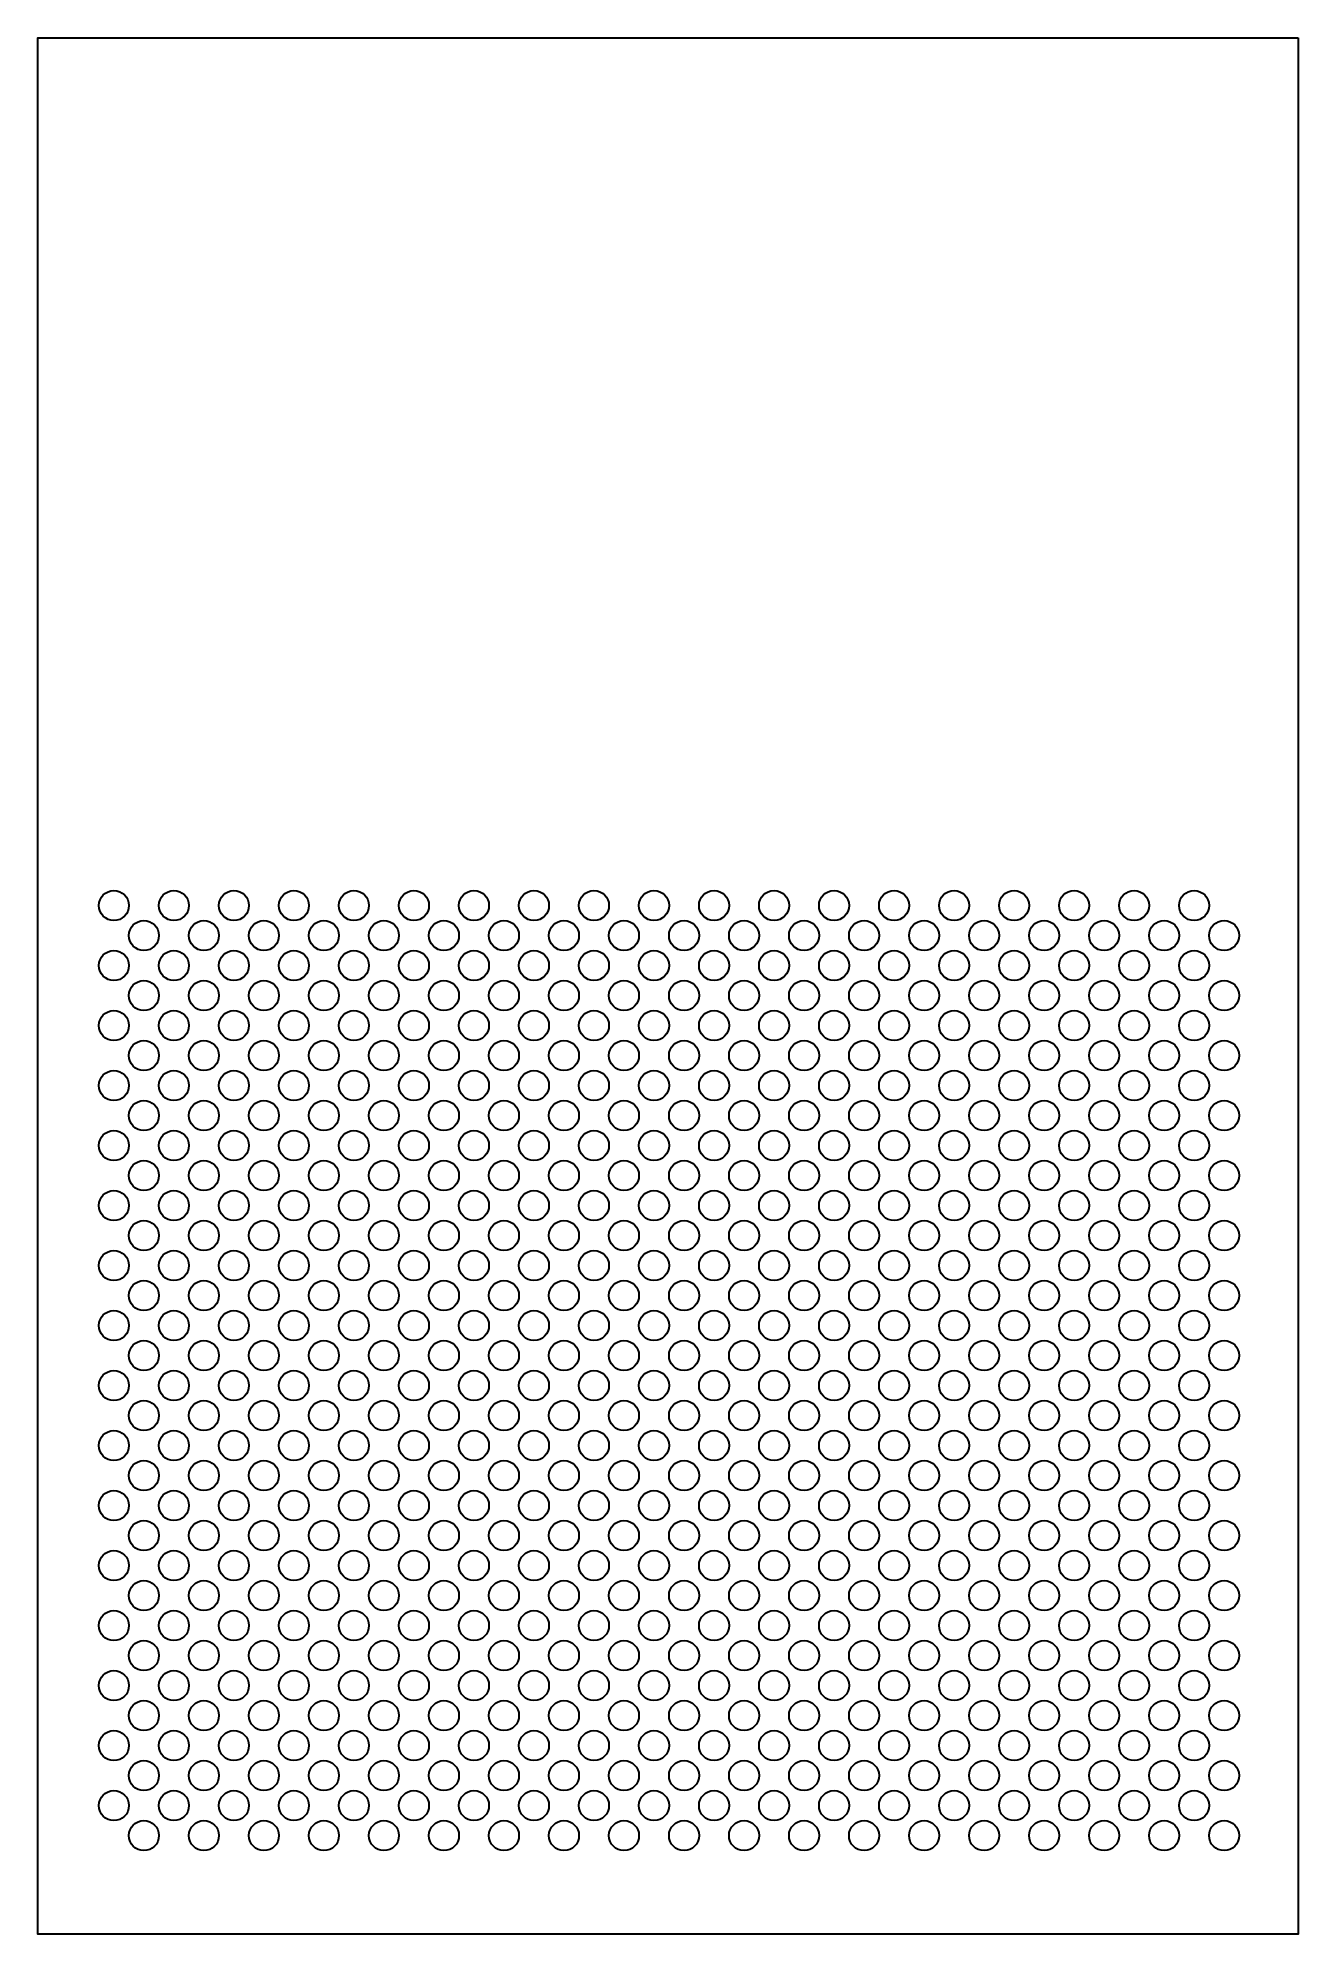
# Model space of a CAD drawing. Header units: millimetres. Extents: x -1536 to -1326, y 415 to 731.
import ezdxf

# ---------------------------------------------------------------- set-up
doc = ezdxf.new("R2010")
doc.units = ezdxf.units.MM
doc.layers.add('Lazercut', color=143, linetype='Continuous', lineweight=30, true_color=0x85abda)

msp = doc.modelspace()

# ---------------------------------------------------------------- linework, layer by layer
at = {"layer": 'Lazercut'}
msp.add_lwpolyline([(-1325.71, 730.96), (-1325.71, 414.96), (-1535.71, 414.96), (-1535.71, 730.96)], close=True, dxfattribs=at)
for centre in [(-1523.04, 586.37, -9.6), (-1513.04, 586.37, -9.6), (-1503.04, 586.37, -9.6), (-1493.04, 586.37, -9.6), (-1483.04, 586.37, -9.6), (-1473.04, 586.37, -9.6), (-1463.04, 586.37, -9.6), (-1453.04, 586.37, -9.6), (-1443.04, 586.37, -9.6), (-1433.04, 586.37, -9.6), (-1423.04, 586.37, -9.6), (-1413.04, 586.37, -9.6), (-1403.04, 586.37, -9.6), (-1393.04, 586.37, -9.6), (-1383.04, 586.37, -9.6), (-1373.04, 586.37, -9.6), (-1363.04, 586.37, -9.6), (-1353.04, 586.37, -9.6), (-1343.04, 586.37, -9.6), (-1518.04, 581.37, -9.6), (-1508.04, 581.37, -9.6), (-1498.04, 581.37, -9.6), (-1488.04, 581.37, -9.6), (-1478.04, 581.37, -9.6), (-1468.04, 581.37, -9.6), (-1458.04, 581.37, -9.6), (-1448.04, 581.37, -9.6), (-1438.04, 581.37, -9.6), (-1428.04, 581.37, -9.6), (-1418.04, 581.37, -9.6), (-1408.04, 581.37, -9.6), (-1398.04, 581.37, -9.6), (-1388.04, 581.37, -9.6), (-1378.04, 581.37, -9.6), (-1368.04, 581.37, -9.6), (-1358.04, 581.37, -9.6), (-1348.04, 581.37, -9.6), (-1338.04, 581.37, -9.6), (-1523.04, 576.37, -9.6), (-1513.04, 576.37, -9.6), (-1503.04, 576.37, -9.6), (-1493.04, 576.37, -9.6), (-1483.04, 576.37, -9.6), (-1473.04, 576.37, -9.6), (-1463.04, 576.37, -9.6), (-1453.04, 576.37, -9.6), (-1443.04, 576.37, -9.6), (-1433.04, 576.37, -9.6), (-1423.04, 576.37, -9.6), (-1413.04, 576.37, -9.6), (-1403.04, 576.37, -9.6), (-1393.04, 576.37, -9.6), (-1383.04, 576.37, -9.6), (-1373.04, 576.37, -9.6), (-1363.04, 576.37, -9.6), (-1353.04, 576.37, -9.6), (-1343.04, 576.37, -9.6), (-1518.04, 571.37, -9.6), (-1508.04, 571.37, -9.6), (-1498.04, 571.37, -9.6), (-1488.04, 571.37, -9.6), (-1478.04, 571.37, -9.6), (-1468.04, 571.37, -9.6), (-1458.04, 571.37, -9.6), (-1448.04, 571.37, -9.6), (-1438.04, 571.37, -9.6), (-1428.04, 571.37, -9.6), (-1418.04, 571.37, -9.6), (-1408.04, 571.37, -9.6), (-1398.04, 571.37, -9.6), (-1388.04, 571.37, -9.6), (-1378.04, 571.37, -9.6), (-1368.04, 571.37, -9.6), (-1358.04, 571.37, -9.6), (-1348.04, 571.37, -9.6), (-1338.04, 571.37, -9.6), (-1523.04, 566.37, -9.6), (-1513.04, 566.37, -9.6), (-1503.04, 566.37, -9.6), (-1493.04, 566.37, -9.6), (-1483.04, 566.37, -9.6), (-1473.04, 566.37, -9.6), (-1463.04, 566.37, -9.6), (-1453.04, 566.37, -9.6), (-1443.04, 566.37, -9.6), (-1433.04, 566.37, -9.6), (-1423.04, 566.37, -9.6), (-1413.04, 566.37, -9.6), (-1403.04, 566.37, -9.6), (-1393.04, 566.37, -9.6), (-1383.04, 566.37, -9.6), (-1373.04, 566.37, -9.6), (-1363.04, 566.37, -9.6), (-1353.04, 566.37, -9.6), (-1343.04, 566.37, -9.6), (-1518.04, 561.37, -9.6), (-1508.04, 561.37, -9.6), (-1498.04, 561.37, -9.6), (-1488.04, 561.37, -9.6), (-1478.04, 561.37, -9.6), (-1468.04, 561.37, -9.6), (-1458.04, 561.37, -9.6), (-1448.04, 561.37, -9.6), (-1438.04, 561.37, -9.6), (-1428.04, 561.37, -9.6), (-1418.04, 561.37, -9.6), (-1408.04, 561.37, -9.6), (-1398.04, 561.37, -9.6), (-1388.04, 561.37, -9.6), (-1378.04, 561.37, -9.6), (-1368.04, 561.37, -9.6), (-1358.04, 561.37, -9.6), (-1348.04, 561.37, -9.6), (-1338.04, 561.37, -9.6), (-1523.04, 556.37, -9.6), (-1513.04, 556.37, -9.6), (-1503.04, 556.37, -9.6), (-1493.04, 556.37, -9.6), (-1483.04, 556.37, -9.6), (-1473.04, 556.37, -9.6), (-1463.04, 556.37, -9.6), (-1453.04, 556.37, -9.6), (-1443.04, 556.37, -9.6), (-1433.04, 556.37, -9.6), (-1423.04, 556.37, -9.6), (-1413.04, 556.37, -9.6), (-1403.04, 556.37, -9.6), (-1393.04, 556.37, -9.6), (-1383.04, 556.37, -9.6), (-1373.04, 556.37, -9.6), (-1363.04, 556.37, -9.6), (-1353.04, 556.37, -9.6), (-1343.04, 556.37, -9.6), (-1518.04, 551.37, -9.6), (-1508.04, 551.37, -9.6), (-1498.04, 551.37, -9.6), (-1488.04, 551.37, -9.6), (-1478.04, 551.37, -9.6), (-1468.04, 551.37, -9.6), (-1458.04, 551.37, -9.6), (-1448.04, 551.37, -9.6), (-1438.04, 551.37, -9.6), (-1428.04, 551.37, -9.6), (-1418.04, 551.37, -9.6), (-1408.04, 551.37, -9.6), (-1398.04, 551.37, -9.6), (-1388.04, 551.37, -9.6), (-1378.04, 551.37, -9.6), (-1368.04, 551.37, -9.6), (-1358.04, 551.37, -9.6), (-1348.04, 551.37, -9.6), (-1338.04, 551.37, -9.6), (-1523.04, 546.37, -9.6), (-1513.04, 546.37, -9.6), (-1503.04, 546.37, -9.6), (-1493.04, 546.37, -9.6), (-1483.04, 546.37, -9.6), (-1473.04, 546.37, -9.6), (-1463.04, 546.37, -9.6), (-1453.04, 546.37, -9.6), (-1443.04, 546.37, -9.6), (-1433.04, 546.37, -9.6), (-1423.04, 546.37, -9.6), (-1413.04, 546.37, -9.6), (-1403.04, 546.37, -9.6), (-1393.04, 546.37, -9.6), (-1383.04, 546.37, -9.6), (-1373.04, 546.37, -9.6), (-1363.04, 546.37, -9.6), (-1353.04, 546.37, -9.6), (-1343.04, 546.37, -9.6), (-1518.04, 541.37, -9.6), (-1508.04, 541.37, -9.6), (-1498.04, 541.37, -9.6), (-1488.04, 541.37, -9.6), (-1478.04, 541.37, -9.6), (-1468.04, 541.37, -9.6), (-1458.04, 541.37, -9.6), (-1448.04, 541.37, -9.6), (-1438.04, 541.37, -9.6), (-1428.04, 541.37, -9.6), (-1418.04, 541.37, -9.6), (-1408.04, 541.37, -9.6), (-1398.04, 541.37, -9.6), (-1388.04, 541.37, -9.6), (-1378.04, 541.37, -9.6), (-1368.04, 541.37, -9.6), (-1358.04, 541.37, -9.6), (-1348.04, 541.37, -9.6), (-1338.04, 541.37, -9.6), (-1523.04, 536.37, -9.6), (-1513.04, 536.37, -9.6), (-1503.04, 536.37, -9.6), (-1493.04, 536.37, -9.6), (-1483.04, 536.37, -9.6), (-1473.04, 536.37, -9.6), (-1463.04, 536.37, -9.6), (-1453.04, 536.37, -9.6), (-1443.04, 536.37, -9.6), (-1433.04, 536.37, -9.6), (-1423.04, 536.37, -9.6), (-1413.04, 536.37, -9.6), (-1403.04, 536.37, -9.6), (-1393.04, 536.37, -9.6), (-1383.04, 536.37, -9.6), (-1373.04, 536.37, -9.6), (-1363.04, 536.37, -9.6), (-1353.04, 536.37, -9.6), (-1343.04, 536.37, -9.6), (-1518.04, 531.37, -9.6), (-1508.04, 531.37, -9.6), (-1498.04, 531.37, -9.6), (-1488.04, 531.37, -9.6), (-1478.04, 531.37, -9.6), (-1468.04, 531.37, -9.6), (-1458.04, 531.37, -9.6), (-1448.04, 531.37, -9.6), (-1438.04, 531.37, -9.6), (-1428.04, 531.37, -9.6), (-1418.04, 531.37, -9.6), (-1408.04, 531.37, -9.6), (-1398.04, 531.37, -9.6), (-1388.04, 531.37, -9.6), (-1378.04, 531.37, -9.6), (-1368.04, 531.37, -9.6), (-1358.04, 531.37, -9.6), (-1348.04, 531.37, -9.6), (-1338.04, 531.37, -9.6), (-1523.04, 526.37, -9.6), (-1513.04, 526.37, -9.6), (-1503.04, 526.37, -9.6), (-1493.04, 526.37, -9.6), (-1483.04, 526.37, -9.6), (-1473.04, 526.37, -9.6), (-1463.04, 526.37, -9.6), (-1453.04, 526.37, -9.6), (-1443.04, 526.37, -9.6), (-1433.04, 526.37, -9.6), (-1423.04, 526.37, -9.6), (-1413.04, 526.37, -9.6), (-1403.04, 526.37, -9.6), (-1393.04, 526.37, -9.6), (-1383.04, 526.37, -9.6), (-1373.04, 526.37, -9.6), (-1363.04, 526.37, -9.6), (-1353.04, 526.37, -9.6), (-1343.04, 526.37, -9.6), (-1518.04, 521.37, -9.6), (-1508.04, 521.37, -9.6), (-1498.04, 521.37, -9.6), (-1488.04, 521.37, -9.6), (-1478.04, 521.37, -9.6), (-1468.04, 521.37, -9.6), (-1458.04, 521.37, -9.6), (-1448.04, 521.37, -9.6), (-1438.04, 521.37, -9.6), (-1428.04, 521.37, -9.6), (-1418.04, 521.37, -9.6), (-1408.04, 521.37, -9.6), (-1398.04, 521.37, -9.6), (-1388.04, 521.37, -9.6), (-1378.04, 521.37, -9.6), (-1368.04, 521.37, -9.6), (-1358.04, 521.37, -9.6), (-1348.04, 521.37, -9.6), (-1338.04, 521.37, -9.6), (-1523.04, 516.37, -9.6), (-1513.04, 516.37, -9.6), (-1503.04, 516.37, -9.6), (-1493.04, 516.37, -9.6), (-1483.04, 516.37, -9.6), (-1473.04, 516.37, -9.6), (-1463.04, 516.37, -9.6), (-1453.04, 516.37, -9.6), (-1443.04, 516.37, -9.6), (-1433.04, 516.37, -9.6), (-1423.04, 516.37, -9.6), (-1413.04, 516.37, -9.6), (-1403.04, 516.37, -9.6), (-1393.04, 516.37, -9.6), (-1383.04, 516.37, -9.6), (-1373.04, 516.37, -9.6), (-1363.04, 516.37, -9.6), (-1353.04, 516.37, -9.6), (-1343.04, 516.37, -9.6), (-1518.04, 511.37, -9.6), (-1508.04, 511.37, -9.6), (-1498.04, 511.37, -9.6), (-1488.04, 511.37, -9.6), (-1478.04, 511.37, -9.6), (-1468.04, 511.37, -9.6), (-1458.04, 511.37, -9.6), (-1448.04, 511.37, -9.6), (-1438.04, 511.37, -9.6), (-1428.04, 511.37, -9.6), (-1418.04, 511.37, -9.6), (-1408.04, 511.37, -9.6), (-1398.04, 511.37, -9.6), (-1388.04, 511.37, -9.6), (-1378.04, 511.37, -9.6), (-1368.04, 511.37, -9.6), (-1358.04, 511.37, -9.6), (-1348.04, 511.37, -9.6), (-1338.04, 511.37, -9.6), (-1523.04, 506.37, -9.6), (-1513.04, 506.37, -9.6), (-1503.04, 506.37, -9.6), (-1493.04, 506.37, -9.6), (-1483.04, 506.37, -9.6), (-1473.04, 506.37, -9.6), (-1463.04, 506.37, -9.6), (-1453.04, 506.37, -9.6), (-1443.04, 506.37, -9.6), (-1433.04, 506.37, -9.6), (-1423.04, 506.37, -9.6), (-1413.04, 506.37, -9.6), (-1403.04, 506.37, -9.6), (-1393.04, 506.37, -9.6), (-1383.04, 506.37, -9.6), (-1373.04, 506.37, -9.6), (-1363.04, 506.37, -9.6), (-1353.04, 506.37, -9.6), (-1343.04, 506.37, -9.6), (-1518.04, 501.37, -9.6), (-1508.04, 501.37, -9.6), (-1498.04, 501.37, -9.6), (-1488.04, 501.37, -9.6), (-1478.04, 501.37, -9.6), (-1468.04, 501.37, -9.6), (-1458.04, 501.37, -9.6), (-1448.04, 501.37, -9.6), (-1438.04, 501.37, -9.6), (-1428.04, 501.37, -9.6), (-1418.04, 501.37, -9.6), (-1408.04, 501.37, -9.6), (-1398.04, 501.37, -9.6), (-1388.04, 501.37, -9.6), (-1378.04, 501.37, -9.6), (-1368.04, 501.37, -9.6), (-1358.04, 501.37, -9.6), (-1348.04, 501.37, -9.6), (-1338.04, 501.37, -9.6), (-1523.04, 496.37, -9.6), (-1513.04, 496.37, -9.6), (-1503.04, 496.37, -9.6), (-1493.04, 496.37, -9.6), (-1483.04, 496.37, -9.6), (-1473.04, 496.37, -9.6), (-1463.04, 496.37, -9.6), (-1453.04, 496.37, -9.6), (-1443.04, 496.37, -9.6), (-1433.04, 496.37, -9.6), (-1423.04, 496.37, -9.6), (-1413.04, 496.37, -9.6), (-1403.04, 496.37, -9.6), (-1393.04, 496.37, -9.6), (-1383.04, 496.37, -9.6), (-1373.04, 496.37, -9.6), (-1363.04, 496.37, -9.6), (-1353.04, 496.37, -9.6), (-1343.04, 496.37, -9.6), (-1518.04, 491.37, -9.6), (-1508.04, 491.37, -9.6), (-1498.04, 491.37, -9.6), (-1488.04, 491.37, -9.6), (-1478.04, 491.37, -9.6), (-1468.04, 491.37, -9.6), (-1458.04, 491.37, -9.6), (-1448.04, 491.37, -9.6), (-1438.04, 491.37, -9.6), (-1428.04, 491.37, -9.6), (-1418.04, 491.37, -9.6), (-1408.04, 491.37, -9.6), (-1398.04, 491.37, -9.6), (-1388.04, 491.37, -9.6), (-1378.04, 491.37, -9.6), (-1368.04, 491.37, -9.6), (-1358.04, 491.37, -9.6), (-1348.04, 491.37, -9.6), (-1338.04, 491.37, -9.6), (-1523.04, 486.37, -9.6), (-1513.04, 486.37, -9.6), (-1503.04, 486.37, -9.6), (-1493.04, 486.37, -9.6), (-1483.04, 486.37, -9.6), (-1473.04, 486.37, -9.6), (-1463.04, 486.37, -9.6), (-1453.04, 486.37, -9.6), (-1443.04, 486.37, -9.6), (-1433.04, 486.37, -9.6), (-1423.04, 486.37, -9.6), (-1413.04, 486.37, -9.6), (-1403.04, 486.37, -9.6), (-1393.04, 486.37, -9.6), (-1383.04, 486.37, -9.6), (-1373.04, 486.37, -9.6), (-1363.04, 486.37, -9.6), (-1353.04, 486.37, -9.6), (-1343.04, 486.37, -9.6), (-1518.04, 481.37, -9.6), (-1508.04, 481.37, -9.6), (-1498.04, 481.37, -9.6), (-1488.04, 481.37, -9.6), (-1478.04, 481.37, -9.6), (-1468.04, 481.37, -9.6), (-1458.04, 481.37, -9.6), (-1448.04, 481.37, -9.6), (-1438.04, 481.37, -9.6), (-1428.04, 481.37, -9.6), (-1418.04, 481.37, -9.6), (-1408.04, 481.37, -9.6), (-1398.04, 481.37, -9.6), (-1388.04, 481.37, -9.6), (-1378.04, 481.37, -9.6), (-1368.04, 481.37, -9.6), (-1358.04, 481.37, -9.6), (-1348.04, 481.37, -9.6), (-1338.04, 481.37, -9.6), (-1523.04, 476.37, -9.6), (-1513.04, 476.37, -9.6), (-1503.04, 476.37, -9.6), (-1493.04, 476.37, -9.6), (-1483.04, 476.37, -9.6), (-1473.04, 476.37, -9.6), (-1463.04, 476.37, -9.6), (-1453.04, 476.37, -9.6), (-1443.04, 476.37, -9.6), (-1433.04, 476.37, -9.6), (-1423.04, 476.37, -9.6), (-1413.04, 476.37, -9.6), (-1403.04, 476.37, -9.6), (-1393.04, 476.37, -9.6), (-1383.04, 476.37, -9.6), (-1373.04, 476.37, -9.6), (-1363.04, 476.37, -9.6), (-1353.04, 476.37, -9.6), (-1343.04, 476.37, -9.6), (-1518.04, 471.37, -9.6), (-1508.04, 471.37, -9.6), (-1498.04, 471.37, -9.6), (-1488.04, 471.37, -9.6), (-1478.04, 471.37, -9.6), (-1468.04, 471.37, -9.6), (-1458.04, 471.37, -9.6), (-1448.04, 471.37, -9.6), (-1438.04, 471.37, -9.6), (-1428.04, 471.37, -9.6), (-1418.04, 471.37, -9.6), (-1408.04, 471.37, -9.6), (-1398.04, 471.37, -9.6), (-1388.04, 471.37, -9.6), (-1378.04, 471.37, -9.6), (-1368.04, 471.37, -9.6), (-1358.04, 471.37, -9.6), (-1348.04, 471.37, -9.6), (-1338.04, 471.37, -9.6), (-1523.04, 466.37, -9.6), (-1513.04, 466.37, -9.6), (-1503.04, 466.37, -9.6), (-1493.04, 466.37, -9.6), (-1483.04, 466.37, -9.6), (-1473.04, 466.37, -9.6), (-1463.04, 466.37, -9.6), (-1453.04, 466.37, -9.6), (-1443.04, 466.37, -9.6), (-1433.04, 466.37, -9.6), (-1423.04, 466.37, -9.6), (-1413.04, 466.37, -9.6), (-1403.04, 466.37, -9.6), (-1393.04, 466.37, -9.6), (-1383.04, 466.37, -9.6), (-1373.04, 466.37, -9.6), (-1363.04, 466.37, -9.6), (-1353.04, 466.37, -9.6), (-1343.04, 466.37, -9.6), (-1518.04, 461.37, -9.6), (-1508.04, 461.37, -9.6), (-1498.04, 461.37, -9.6), (-1488.04, 461.37, -9.6), (-1478.04, 461.37, -9.6), (-1468.04, 461.37, -9.6), (-1458.04, 461.37, -9.6), (-1448.04, 461.37, -9.6), (-1438.04, 461.37, -9.6), (-1428.04, 461.37, -9.6), (-1418.04, 461.37, -9.6), (-1408.04, 461.37, -9.6), (-1398.04, 461.37, -9.6), (-1388.04, 461.37, -9.6), (-1378.04, 461.37, -9.6), (-1368.04, 461.37, -9.6), (-1358.04, 461.37, -9.6), (-1348.04, 461.37, -9.6), (-1338.04, 461.37, -9.6), (-1523.04, 456.37, -9.6), (-1513.04, 456.37, -9.6), (-1503.04, 456.37, -9.6), (-1493.04, 456.37, -9.6), (-1483.04, 456.37, -9.6), (-1473.04, 456.37, -9.6), (-1463.04, 456.37, -9.6), (-1453.04, 456.37, -9.6), (-1443.04, 456.37, -9.6), (-1433.04, 456.37, -9.6), (-1423.04, 456.37, -9.6), (-1413.04, 456.37, -9.6), (-1403.04, 456.37, -9.6), (-1393.04, 456.37, -9.6), (-1383.04, 456.37, -9.6), (-1373.04, 456.37, -9.6), (-1363.04, 456.37, -9.6), (-1353.04, 456.37, -9.6), (-1343.04, 456.37, -9.6), (-1518.04, 451.37, -9.6), (-1508.04, 451.37, -9.6), (-1498.04, 451.37, -9.6), (-1488.04, 451.37, -9.6), (-1478.04, 451.37, -9.6), (-1468.04, 451.37, -9.6), (-1458.04, 451.37, -9.6), (-1448.04, 451.37, -9.6), (-1438.04, 451.37, -9.6), (-1428.04, 451.37, -9.6), (-1418.04, 451.37, -9.6), (-1408.04, 451.37, -9.6), (-1398.04, 451.37, -9.6), (-1388.04, 451.37, -9.6), (-1378.04, 451.37, -9.6), (-1368.04, 451.37, -9.6), (-1358.04, 451.37, -9.6), (-1348.04, 451.37, -9.6), (-1338.04, 451.37, -9.6), (-1523.04, 446.37, -9.6), (-1513.04, 446.37, -9.6), (-1503.04, 446.37, -9.6), (-1493.04, 446.37, -9.6), (-1483.04, 446.37, -9.6), (-1473.04, 446.37, -9.6), (-1463.04, 446.37, -9.6), (-1453.04, 446.37, -9.6), (-1443.04, 446.37, -9.6), (-1433.04, 446.37, -9.6), (-1423.04, 446.37, -9.6), (-1413.04, 446.37, -9.6), (-1403.04, 446.37, -9.6), (-1393.04, 446.37, -9.6), (-1383.04, 446.37, -9.6), (-1373.04, 446.37, -9.6), (-1363.04, 446.37, -9.6), (-1353.04, 446.37, -9.6), (-1343.04, 446.37, -9.6), (-1518.04, 441.37, -9.6), (-1508.04, 441.37, -9.6), (-1498.04, 441.37, -9.6), (-1488.04, 441.37, -9.6), (-1478.04, 441.37, -9.6), (-1468.04, 441.37, -9.6), (-1458.04, 441.37, -9.6), (-1448.04, 441.37, -9.6), (-1438.04, 441.37, -9.6), (-1428.04, 441.37, -9.6), (-1418.04, 441.37, -9.6), (-1408.04, 441.37, -9.6), (-1398.04, 441.37, -9.6), (-1388.04, 441.37, -9.6), (-1378.04, 441.37, -9.6), (-1368.04, 441.37, -9.6), (-1358.04, 441.37, -9.6), (-1348.04, 441.37, -9.6), (-1338.04, 441.37, -9.6), (-1523.04, 436.37, -9.6), (-1513.04, 436.37, -9.6), (-1503.04, 436.37, -9.6), (-1493.04, 436.37, -9.6), (-1483.04, 436.37, -9.6), (-1473.04, 436.37, -9.6), (-1463.04, 436.37, -9.6), (-1453.04, 436.37, -9.6), (-1443.04, 436.37, -9.6), (-1433.04, 436.37, -9.6), (-1423.04, 436.37, -9.6), (-1413.04, 436.37, -9.6), (-1403.04, 436.37, -9.6), (-1393.04, 436.37, -9.6), (-1383.04, 436.37, -9.6), (-1373.04, 436.37, -9.6), (-1363.04, 436.37, -9.6), (-1353.04, 436.37, -9.6), (-1343.04, 436.37, -9.6), (-1518.04, 431.37, -9.6), (-1508.04, 431.37, -9.6), (-1498.04, 431.37, -9.6), (-1488.04, 431.37, -9.6), (-1478.04, 431.37, -9.6), (-1468.04, 431.37, -9.6), (-1458.04, 431.37, -9.6), (-1448.04, 431.37, -9.6), (-1438.04, 431.37, -9.6), (-1428.04, 431.37, -9.6), (-1418.04, 431.37, -9.6), (-1408.04, 431.37, -9.6), (-1398.04, 431.37, -9.6), (-1388.04, 431.37, -9.6), (-1378.04, 431.37, -9.6), (-1368.04, 431.37, -9.6), (-1358.04, 431.37, -9.6), (-1348.04, 431.37, -9.6), (-1338.04, 431.37, -9.6)]:
    msp.add_circle(centre, 2.5, dxfattribs=at)

doc.saveas('drawing.dxf')
